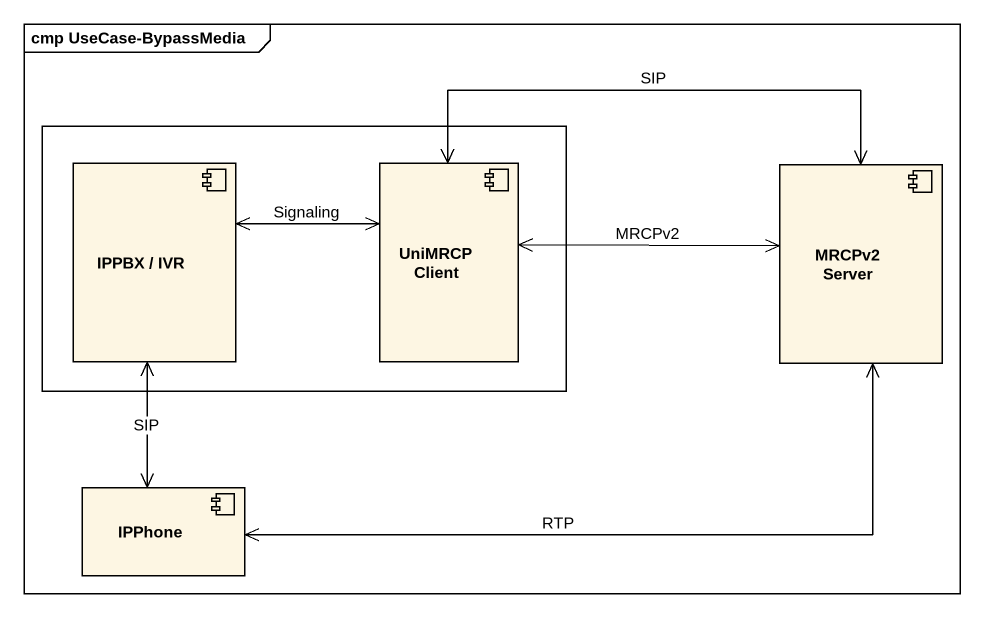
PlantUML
@startuml
mainframe cmp UseCase-BypassMedia
rectangle " " as rectangle1 {
  component "IPPBX / IVR" as IPPBX_IVR
  component "UniMRCP Client" as UniMRCP_Client
}
component "MRCPv2 Server" as MRCPv2_Server
component IPPhone
IPPBX_IVR <-right-> UniMRCP_Client : Signaling
IPPBX_IVR <--> IPPhone : SIP
UniMRCP_Client <-right-> MRCPv2_Server : SIP
UniMRCP_Client <-right-> MRCPv2_Server : MRCPv2
IPPhone <-right-> MRCPv2_Server : RTP
@enduml
